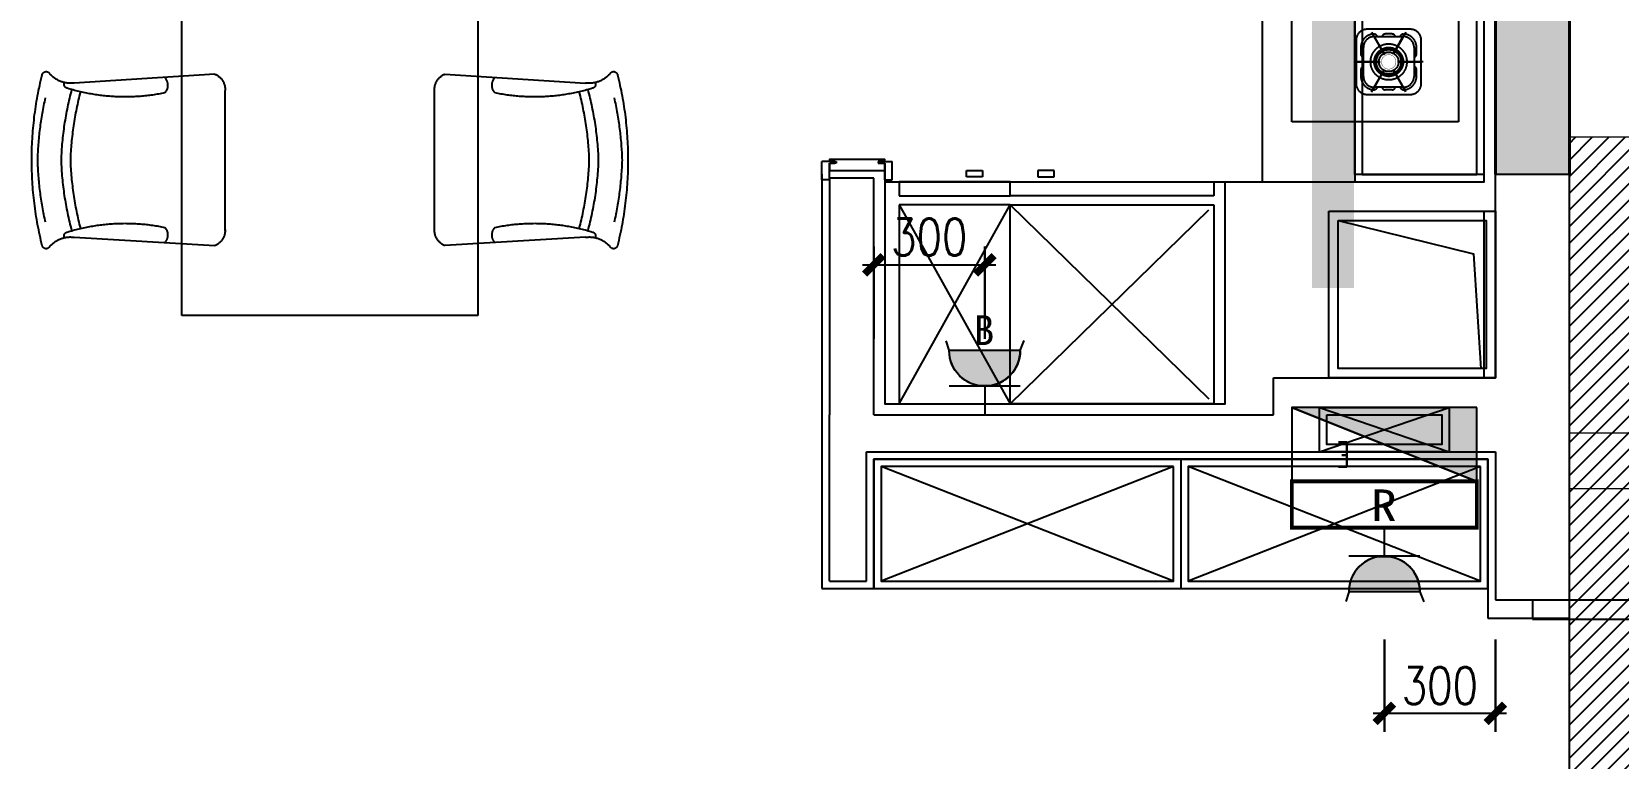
# Model space of a CAD drawing. Header units: inches. Extents: x -2597087 to 134135, y -662679 to 20000.
# Drawn here: x 14562 to 18850, y -56470 to -54506 of the extents above; entities that cross this region are included whole.
import ezdxf
from ezdxf.enums import TextEntityAlignment as Align

# ---------------------------------------------------------------- set-up
doc = ezdxf.new("R2010")
doc.units = ezdxf.units.IN
doc.header["$LTSCALE"] = 100
doc.header["$MEASUREMENT"] = 0
doc.linetypes.add('DASH', pattern=[0.35, 0.25, -0.1])
doc.linetypes.add('HIDDEN', pattern=[0.375, 0.25, -0.125])
doc.layers.get('0').update_dxf_attribs({"linetype": 'CONTINUOUS'})
doc.layers.get('Defpoints').update_dxf_attribs({"linetype": 'CONTINUOUS'})
for name, color, linetype in [('000原始墙体', 4, 'CONTINUOUS'), ('003门', 17, 'CONTINUOUS'), ('009活动家具', 157, 'CONTINUOUS'), ('010活动家具', 157, 'CONTINUOUS'), ('011 完成面', 24, 'CONTINUOUS'), ('012到顶家具', 11, 'CONTINUOUS'), ('013悬空固定不到顶家私', 142, 'CONTINUOUS'), ('014固定悬空到顶家私', 11, 'CONTINUOUS'), ('017-插座图层', 30, 'CONTINUOUS'), ('022-配电箱', 10, 'CONTINUOUS'), ('HAT【填充】', 250, 'CONTINUOUS'), ('LVTRY', 153, 'CONTINUOUS'), ('PUB_HATCH', 8, 'CONTINUOUS'), ('WALL', 7, 'CONTINUOUS'), ('插座尺寸标注', 2, 'CONTINUOUS'), ('电箱', 143, 'CONTINUOUS')]:
    doc.layers.add(name, color=color, linetype=linetype)
doc.layers.add('BALCONY', color=3, linetype='CONTINUOUS', lineweight=0)
doc.layers.add('COLUMN', color=30, linetype='CONTINUOUS', lineweight=40)
doc.styles.add('SIMPLEX', font='SIMPLEX.SHX')
doc.styles.get("Standard").update_dxf_attribs({"font": 'txt.shx', "width": 0.8, "bigfont": 'GBCBIG.shx'})
doc.styles.add('尺寸标注', font='romans.shx', dxfattribs={"width": 0.8, "bigfont": 'hztxt.shx'})
doc.styles.add('文字标注', font='')
doc.styles.get('文字标注').set_extended_font_data('SimSun')
doc.dimstyles.new('A3-50', dxfattribs={"dimscale": 50, "dimtxt": 2, "dimasz": 1, "dimexe": 1, "dimexo": 1, "dimgap": 0.5, "dimtad": 1, "dimdec": 0, "dimlfac": -50, "dimrnd": 5, "dimzin": 0, "dimdsep": 46, "dimtxsty": '尺寸标注', "dimblk": 'ARCHTICK', "dimcen": 0, "dimdle": 0.6, "dimclrd": 251, "dimclre": 251, "dimclrt": 2, "dimadec": 0, "dimazin": 0, "dimtfac": 1, "dimtdec": 0, "dimtix": 1, "dimtmove": 2, "dimatfit": 3, "dimldrblk": 'DOT', "dimfxl": 4, "dimfxlon": 1, "dimtolj": 1, "dimtzin": 0, "dimlwe": 30, "dimarcsym": 0})

# ---------------------------------------------------------------- blocks, each defined once
blk = doc.blocks.new('*U1377')
at = {"linetype": 'Continuous'}
for p, q in [((-27.1, -65.6), (-33.4, -68.3)), ((-20.5, -63.4), (-27.1, -65.6)), ((-27.1, -65.6), (-27.1, -65.6)), ((-13.8, -61.8), (-20.5, -63.4)), ((-20.5, -63.4), (-20.5, -63.4)), ((-6.9, -60.8), (-13.8, -61.8)), ((-13.8, -61.8), (-13.8, -61.8)), ((0, -60.5), (-6.9, -60.8)), ((-6.9, -60.8), (-6.9, -60.8)), ((6.9, -60.8), (0, -60.5)), ((6.9, -60.8), (6.9, -60.8)), ((6.9, -60.8), (13.8, -61.8)), ((13.8, -61.8), (13.8, -61.8)), ((13.8, -61.8), (20.5, -63.4)), ((20.5, -63.4), (20.5, -63.4)), ((20.5, -63.4), (27.1, -65.6)), ((27.1, -65.6), (27.1, -65.6)), ((27.1, -65.6), (33.4, -68.3)), ((-63.7, -95.9), (-67.1, -102)), ((-59.8, -90.2), (-63.7, -95.9)), ((-63.7, -95.9), (-63.7, -95.9)), ((-55.4, -84.9), (-59.8, -90.2)), ((-59.8, -90.2), (-59.8, -90.2)), ((-50.5, -80), (-55.4, -84.9)), ((-55.4, -84.9), (-55.4, -84.9)), ((-45.1, -75.6), (-50.5, -80)), ((-50.5, -80), (-50.5, -80)), ((-39.4, -71.7), (-45.1, -75.6)), ((-45.1, -75.6), (-45.1, -75.6)), ((-33.4, -68.3), (-39.4, -71.7)), ((-39.4, -71.7), (-39.4, -71.7)), ((-33.4, -68.3), (-33.4, -68.3)), ((33.4, -68.3), (33.4, -68.3)), ((33.4, -68.3), (39.5, -71.7)), ((39.5, -71.7), (39.5, -71.7)), ((39.5, -71.7), (45.2, -75.6)), ((45.2, -75.6), (45.2, -75.6)), ((45.2, -75.6), (50.5, -80)), ((50.5, -80), (50.5, -80)), ((50.5, -80), (55.4, -84.9)), ((55.4, -84.9), (55.4, -84.9)), ((55.4, -84.9), (59.8, -90.2)), ((59.8, -90.2), (59.8, -90.2)), ((59.8, -90.2), (63.7, -95.9)), ((63.7, -95.9), (63.7, -95.9)), ((63.7, -95.9), (67.1, -102)), ((-74.7, -128.5), (-75, -135.4)), ((-73.7, -121.6), (-74.7, -128.5)), ((-74.7, -128.5), (-74.7, -128.5)), ((-72.1, -114.9), (-73.7, -121.6)), ((-73.7, -121.6), (-73.7, -121.6)), ((-69.9, -108.3), (-72.1, -114.9)), ((-72.1, -114.9), (-72.1, -114.9)), ((-67.1, -102), (-69.9, -108.3)), ((-69.9, -108.3), (-69.9, -108.3)), ((-67.1, -102), (-67.1, -102)), ((67.1, -102), (67.1, -102)), ((67.1, -102), (69.9, -108.3)), ((69.9, -108.3), (69.9, -108.3)), ((69.9, -108.3), (72.1, -114.9)), ((72.1, -114.9), (72.1, -114.9)), ((72.1, -114.9), (73.7, -121.6)), ((73.7, -121.6), (73.7, -121.6)), ((73.7, -121.6), (74.7, -128.5)), ((74.7, -128.5), (74.7, -128.5)), ((74.7, -128.5), (75, -135.4)), ((75, -135.4), (-75, -135.4)), ((75, -135.4), (75, -135.4))]:
    blk.add_line(p, q, dxfattribs=at)
for points in [[(-27.1, -65.6), (-33.4, -68.3), (33.4, -68.3)], [(-20.5, -63.4), (-27.1, -65.6), (27.1, -65.6)], [(-27.1, -65.6), (-27.1, -65.6), (27.1, -65.6)], [(-13.8, -61.8), (-20.5, -63.4), (20.5, -63.4)], [(-20.5, -63.4), (-20.5, -63.4), (20.5, -63.4)], [(-6.9, -60.8), (-13.8, -61.8), (13.8, -61.8)], [(-13.8, -61.8), (-13.8, -61.8), (13.8, -61.8)], [(0, -60.5), (-6.9, -60.8), (6.9, -60.8)], [(-6.9, -60.8), (-6.9, -60.8), (6.9, -60.8)], [(-63.7, -95.9), (-67.1, -102), (67.1, -102)], [(-59.8, -90.2), (-63.7, -95.9), (63.7, -95.9)], [(-63.7, -95.9), (-63.7, -95.9), (63.7, -95.9)], [(-55.4, -84.9), (-59.8, -90.2), (59.8, -90.2)], [(-59.8, -90.2), (-59.8, -90.2), (59.8, -90.2)], [(-50.5, -80), (-55.4, -84.9), (55.4, -84.9)], [(-55.4, -84.9), (-55.4, -84.9), (55.4, -84.9)], [(-45.1, -75.6), (-50.5, -80), (50.5, -80)], [(-50.5, -80), (-50.5, -80), (50.5, -80)], [(-39.4, -71.7), (-45.1, -75.6), (45.2, -75.6)], [(-45.1, -75.6), (-45.1, -75.6), (45.2, -75.6)], [(-33.4, -68.3), (-39.4, -71.7), (39.5, -71.7)], [(-39.4, -71.7), (-39.4, -71.7), (39.5, -71.7)], [(-33.4, -68.3), (-33.4, -68.3), (33.4, -68.3)], [(-74.7, -128.5), (-75, -135.4), (75, -135.4)], [(-73.7, -121.6), (-74.7, -128.5), (74.7, -128.5)], [(-74.7, -128.5), (-74.7, -128.5), (74.7, -128.5)], [(-72.1, -114.9), (-73.7, -121.6), (73.7, -121.6)], [(-73.7, -121.6), (-73.7, -121.6), (73.7, -121.6)], [(-69.9, -108.3), (-72.1, -114.9), (72.1, -114.9)], [(-72.1, -114.9), (-72.1, -114.9), (72.1, -114.9)], [(-67.1, -102), (-69.9, -108.3), (69.9, -108.3)], [(-69.9, -108.3), (-69.9, -108.3), (69.9, -108.3)], [(-67.1, -102), (-67.1, -102), (67.1, -102)]]:
    blk.add_solid(points, dxfattribs=at)
at = {"linetype": 'Continuous', "extrusion": (0, 0, -1)}
for points in [[(27.1, -65.6), (-27.1, -65.6), (-27.1, -65.6)], [(27.1, -65.6), (-27.1, -65.6), (-33.4, -68.3)], [(20.5, -63.4), (-20.5, -63.4), (-20.5, -63.4)], [(20.5, -63.4), (-20.5, -63.4), (-27.1, -65.6)], [(13.8, -61.8), (-13.8, -61.8), (-13.8, -61.8)], [(13.8, -61.8), (-13.8, -61.8), (-20.5, -63.4)], [(6.9, -60.8), (-6.9, -60.8), (-6.9, -60.8)], [(6.9, -60.8), (-6.9, -60.8), (-13.8, -61.8)], [(63.7, -95.9), (-63.7, -95.9), (-63.7, -95.9)], [(63.7, -95.9), (-63.7, -95.9), (-67.1, -102)], [(59.8, -90.2), (-59.8, -90.2), (-59.8, -90.2)], [(59.8, -90.2), (-59.8, -90.2), (-63.7, -95.9)], [(55.4, -84.9), (-55.4, -84.9), (-55.4, -84.9)], [(55.4, -84.9), (-55.4, -84.9), (-59.8, -90.2)], [(50.5, -80), (-50.5, -80), (-50.5, -80)], [(50.5, -80), (-50.5, -80), (-55.4, -84.9)], [(45.1, -75.6), (-45.2, -75.6), (-45.2, -75.6)], [(45.1, -75.6), (-45.2, -75.6), (-50.5, -80)], [(39.4, -71.7), (-39.5, -71.7), (-39.5, -71.7)], [(39.4, -71.7), (-39.5, -71.7), (-45.2, -75.6)], [(33.4, -68.3), (-33.4, -68.3), (-33.4, -68.3)], [(33.4, -68.3), (-33.4, -68.3), (-39.5, -71.7)], [(74.7, -128.5), (-74.7, -128.5), (-74.7, -128.5)], [(74.7, -128.5), (-74.7, -128.5), (-75, -135.4)], [(73.7, -121.6), (-73.7, -121.6), (-73.7, -121.6)], [(73.7, -121.6), (-73.7, -121.6), (-74.7, -128.5)], [(72.1, -114.9), (-72.1, -114.9), (-72.1, -114.9)], [(72.1, -114.9), (-72.1, -114.9), (-73.7, -121.6)], [(69.9, -108.3), (-69.9, -108.3), (-69.9, -108.3)], [(69.9, -108.3), (-69.9, -108.3), (-72.1, -114.9)], [(67.1, -102), (-67.1, -102), (-67.1, -102)], [(67.1, -102), (-67.1, -102), (-69.9, -108.3)], [(75, -135.4), (-75, -135.4), (-75, -135.4)]]:
    blk.add_solid(points, dxfattribs=at)
blk = doc.blocks.new('A$C14D57D85')
for p, q in [((0, -60.5), (0, 0)), ((75, -60.5), (-75, -60.5)), ((-75, -136.2), (-81.2, -156.2)), ((75, -135.4), (-75, -135.4)), ((-75, -135.4), (-75, -136.2)), ((75, -136), (83.4, -156.6))]:
    blk.add_line(p, q)
blk.add_arc((0, -135.5), 75, 0.0968, 179.9027)
at = {"linetype": 'Continuous'}
blk.add_blockref('*U1377', (0, 0), dxfattribs=at)
at = {"color": 2, "style": '文字标注'}
blk.add_attdef('F', text='', height=62.7, dxfattribs=at).set_placement((-19.2, -207.1), (25.6, -207.1), align=Align.ALIGNED)
blk = doc.blocks.new('_ArchTick')
at = {"color": 0, "linetype": 'ByBlock', "const_width": 0.4}
blk.add_lwpolyline([(-0.5, -0.5), (0.5, 0.5)], dxfattribs=at)
blk = doc.blocks.new('*D1431')
at = {"layer": 'Defpoints', "color": 0, "transparency": 16777216}
for p in [(1591.3, -53530.4), (1291.3, -53935.7), (1591.3, -53935.7)]:
    blk.add_point(p, dxfattribs=at)
at = {"layer": '插座尺寸标注', "color": 251, "lineweight": 30, "transparency": 16777216}
for p, q in [((1291.3, -53730.4), (1291.3, -53480.4)), ((1591.3, -53730.4), (1591.3, -53480.4))]:
    blk.add_line(p, q, dxfattribs=at)
at = {"layer": '插座尺寸标注', "color": 251, "lineweight": -2, "transparency": 16777216}
blk.add_line((1261.3, -53530.4), (1621.3, -53530.4), dxfattribs=at)
at = {"layer": '插座尺寸标注', "color": 251, "lineweight": -2, "transparency": 16777216, "xscale": 50, "yscale": 50, "zscale": 50, "rotation": 180}
blk.add_blockref('_ArchTick', (1291.3, -53530.4), dxfattribs=at)
at = {"layer": '插座尺寸标注', "color": 251, "lineweight": -2, "transparency": 16777216, "xscale": 50, "yscale": 50, "zscale": 50}
blk.add_blockref('_ArchTick', (1591.3, -53530.4), dxfattribs=at)
at = {"layer": '插座尺寸标注', "color": 2, "transparency": 16777216, "insert": (1441.3, -53455.4), "char_height": 100, "attachment_point": 5, "style": '尺寸标注'}
blk.add_mtext('\\A1;300', dxfattribs=at)
blk = doc.blocks.new('_Dot')
at = {"color": 0, "linetype": 'ByBlock', "lineweight": -2}
blk.add_line((-0.5, 0), (-1, 0), dxfattribs=at)
at = {"color": 0, "linetype": 'ByBlock', "const_width": 0.5}
blk.add_lwpolyline([(-0.25, 0, 1), (0.25, 0, 1)], format="xyb", close=True, dxfattribs=at)
blk = doc.blocks.new('*D1432')
at = {"layer": 'Defpoints', "color": 0, "transparency": 16777216}
for p in [(2971.3, -54035.7), (2671.3, -54240.6), (2671.3, -54742.8)]:
    blk.add_point(p, dxfattribs=at)
at = {"layer": '插座尺寸标注', "color": 251, "lineweight": 30, "transparency": 16777216}
for p, q in [((2671.3, -54542.8), (2671.3, -54792.8)), ((2971.3, -54542.8), (2971.3, -54792.8))]:
    blk.add_line(p, q, dxfattribs=at)
at = {"layer": '插座尺寸标注', "color": 251, "lineweight": -2, "transparency": 16777216}
blk.add_line((3001.3, -54742.8), (2641.3, -54742.8), dxfattribs=at)
at = {"layer": '插座尺寸标注', "color": 251, "lineweight": -2, "transparency": 16777216, "xscale": 50, "yscale": 50, "zscale": 50, "rotation": 180}
blk.add_blockref('_ArchTick', (2671.3, -54742.8), dxfattribs=at)
at = {"layer": '插座尺寸标注', "color": 251, "lineweight": -2, "transparency": 16777216, "xscale": 50, "yscale": 50, "zscale": 50}
blk.add_blockref('_ArchTick', (2971.3, -54742.8), dxfattribs=at)
at = {"layer": '插座尺寸标注', "color": 2, "transparency": 16777216, "insert": (2821.3, -54667.8), "char_height": 100, "attachment_point": 5, "style": '尺寸标注'}
blk.add_mtext('\\A1;300', dxfattribs=at)
blk = doc.blocks.new('A$C707D7B48')
at = {"layer": '电箱'}
for p, q in [((0, 0), (350, 120)), ((0, 120), (350, 0))]:
    blk.add_line(p, q, dxfattribs=at)
for points in [[(0, 0), (350, 0), (350, 120), (0, 120)], [(0, 0), (350, 0), (350, 120), (0, 120)], [(20, 20), (330, 20), (330, 100), (20, 100)]]:
    blk.add_lwpolyline(points, close=True, dxfattribs=at)
blk = doc.blocks.new('$DorLib2D$00000001')
for p, q in [((0.45, 0.975), (0.5, 0.975)), ((0.45, 0), (0.45, 0.975)), ((0.5, 0), (0.5, 0.975)), ((0.5, 0), (0.45, 0))]:
    blk.add_line(p, q)
at = {"lineweight": 13}
blk.add_arc((0.475, 0), 0.975, 91.4693, 180, dxfattribs=at)
blk = doc.blocks.new('www31111')
at = {"layer": '010活动家具', "color": 251, "linetype": 'HIDDEN', "ltscale": 30}
for p, q in [((157092, -7366.6), (157392, -6829.1)), ((157092, -6829.1), (157392, -7366.6)), ((157392, -6829.1), (157942, -7366.6)), ((157392, -7366.6), (157942, -6829.1))]:
    blk.add_line(p, q, dxfattribs=at)
at = {"layer": '010活动家具', "linetype": 'HIDDEN', "ltscale": 30}
for points in [[(157092, -6766.6), (157092, -6804.8), (157392, -6804.8), (157392, -6766.6)], [(157317.3, -6753.4), (157273.5, -6753.4), (157273.5, -6735.9), (157317.3, -6735.9)], [(157942, -6766.6), (157942, -6804.8), (157392, -6804.8), (157392, -6766.6)], [(157466.7, -6753.4), (157510.6, -6753.4), (157510.6, -6735.9), (157466.7, -6735.9)], [(157092, -6829.1), (157092, -7366.6), (157392, -7366.6), (157392, -6829.1)], [(157942, -6829.1), (157942, -7366.6), (157392, -7366.6), (157392, -6829.1)]]:
    blk.add_lwpolyline(points, close=True, dxfattribs=at)
blk = doc.blocks.new('A$C16493B35')
at = {"layer": '009活动家具', "color": 251, "linetype": 'DASH', "ltscale": 200}
for p, q in [((151.8, -156.4), (186.5, -216.6)), ((184.1, -212.4), (154.3, -160.7)), ((207.6, -161.6), (189, -161.6)), ((244.8, -156.4), (210, -216.6)), ((212.5, -212.4), (242.3, -160.7)), ((105.3, -236.9), (174.8, -236.9)), ((169.9, -236.9), (110.2, -236.9)), ((151.8, -317.4), (186.5, -257.3)), ((244.8, -317.4), (210, -257.3)), ((291.3, -236.9), (221.8, -236.9)), ((226.7, -236.9), (286.4, -236.9)), ((184.1, -261.5), (154.3, -313.2)), ((212.5, -261.5), (242.3, -313.2)), ((207.6, -312.3), (189, -312.3)), ((151.8, -582.6), (186.5, -642.7)), ((184.1, -638.5), (154.3, -586.8)), ((207.6, -587.7), (189, -587.7)), ((244.8, -582.6), (210, -642.7)), ((212.5, -638.5), (242.3, -586.8)), ((105.3, -663.1), (174.8, -663.1)), ((169.9, -663.1), (110.2, -663.1)), ((151.8, -743.6), (186.5, -683.4)), ((244.8, -743.6), (210, -683.4)), ((291.3, -663.1), (221.8, -663.1)), ((226.7, -663.1), (286.4, -663.1)), ((184.1, -687.6), (154.3, -739.3)), ((212.5, -687.6), (242.3, -739.3)), ((207.6, -738.4), (189, -738.4))]:
    blk.add_line(p, q, dxfattribs=at)
at = {"layer": '009活动家具', "linetype": 'DASH', "ltscale": 200}
blk.add_lwpolyline([(386.5, -825), (-63.5, -825), (-63.5, -75), (386.5, -75)], close=True, dxfattribs=at)
for points in [[(257, -148.9, -0.414214), (286.4, -178.2), (286.4, -295.6, -0.414214), (257, -325), (139.6, -325, -0.414214), (110.2, -295.6), (110.2, -178.2, -0.414214), (139.6, -148.9)], [(257, -751.1, 0.414214), (286.4, -721.8), (286.4, -604.4, 0.414214), (257, -575), (139.6, -575, 0.414214), (110.2, -604.4), (110.2, -721.8, 0.414214), (139.6, -751.1)]]:
    blk.add_lwpolyline(points, format="xyb", close=True, dxfattribs=at)
at = {"layer": '009活动家具', "color": 251, "linetype": 'DASH', "ltscale": 200}
for points in [[(129.8, -224.7, -0.359638), (122.9, -215.9), (122.9, -197.8, -0.414214), (159.1, -161.6, -0.251251), (168, -168.4)], [(228.6, -168.4, -0.251251), (237.4, -161.6, -0.414214), (273.6, -197.8), (273.6, -215.9, -0.036806), (266.8, -324.7)], [(168, -305.4, -0.251251), (159.1, -312.3, -0.414214), (122.9, -276.1), (122.9, -276.1), (122.9, -258, -0.359638), (129.8, -249.2, -0.359638)], [(168, -594.6, 0.251251), (159.1, -587.7, 0.414214), (122.9, -623.9), (122.9, -623.9), (122.9, -642, 0.359638), (129.8, -650.8, 0.359638)], [(266.8, -650.8, 0.359638), (273.6, -642), (273.6, -623.9, 0.414214), (237.4, -587.7, 0.251251), (228.6, -594.6)], [(129.8, -675.3, 0.359638), (122.9, -684.1), (122.9, -702.2, 0.414214), (159.1, -738.4, 0.251251), (168, -731.6)], [(228.6, -731.6, 0.251251), (237.4, -738.4, 0.414214), (273.6, -702.2), (273.6, -684.1, 0.359638), (266.8, -675.3)]]:
    blk.add_lwpolyline(points, format="xyb", dxfattribs=at)
for points in [[(237.4, -168.4), (159.1, -168.4, 0.414214), (129.8, -197.8), (129.8, -276.1, 0.414214), (159.1, -305.4), (237.4, -305.4, 0.414214), (266.8, -276.1), (266.8, -197.8, 0.414214)], [(237.4, -731.6), (159.1, -731.6, -0.414214), (129.8, -702.2), (129.8, -623.9, -0.414214), (159.1, -594.6), (237.4, -594.6, -0.414214), (266.8, -623.9), (266.8, -702.2, -0.414214)]]:
    blk.add_lwpolyline(points, format="xyb", close=True, dxfattribs=at)
at = {"layer": '009活动家具', "color": 251, "linetype": 'DASH', "ltscale": 200, "const_width": 0.979}
for points in [[(184.1, -212.4), (154.3, -160.7)], [(212.5, -212.4), (242.3, -160.7)], [(169.9, -236.9), (110.2, -236.9)], [(226.7, -236.9), (286.4, -236.9)], [(184.1, -261.5), (154.3, -313.2)], [(212.5, -261.5), (242.3, -313.2)], [(184.1, -638.5), (154.3, -586.8)], [(212.5, -638.5), (242.3, -586.8)], [(169.9, -663.1), (110.2, -663.1)], [(226.7, -663.1), (286.4, -663.1)], [(184.1, -687.6), (154.3, -739.3)], [(212.5, -687.6), (242.3, -739.3)]]:
    blk.add_lwpolyline(points, dxfattribs=at)
for points in [[(198.3, -217.4, 1), (198.3, -256.5, 1), (198.3, -217.4, 1)], [(198.3, -682.6, -1), (198.3, -643.5, -1), (198.3, -682.6, -1)]]:
    blk.add_lwpolyline(points, format="xyb", dxfattribs=at)
at = {"layer": '009活动家具', "color": 251, "linetype": 'DASH', "ltscale": 200}
for centre, radius in [((198.3, -236.9), 48.9), ((198.3, -236.9), 39.1), ((198.3, -236.9), 36.2), ((198.3, -236.9), 33.3), ((198.3, -236.9), 26.4), ((198.3, -663.1), 48.9), ((198.3, -663.1), 39.1), ((198.3, -663.1), 36.2), ((198.3, -663.1), 33.3), ((198.3, -663.1), 26.4)]:
    blk.add_circle(centre, radius, dxfattribs=at)
at = {"layer": '009活动家具', "linetype": 'DASH', "ltscale": 200}
for centre, radius in [((34.9, -410.1), 15.9), ((34.9, -410.1), 4.33), ((34.9, -489.9), 15.9), ((34.9, -489.9), 4.33)]:
    blk.add_circle(centre, radius, dxfattribs=at)
at = {"layer": '009活动家具', "color": 251, "linetype": 'DASH', "ltscale": 200}
for centre, start, end in [((188.7, -170.3), 88.3139, 167.436), ((207.8, -170.3), 12.564, 91.686), ((188.7, -303.5), 192.564, 271.6861), ((207.8, -303.5), 268.314, 347.436), ((188.7, -596.5), 88.3139, 167.436), ((207.8, -596.5), 12.564, 91.686), ((188.7, -729.7), 192.564, 271.6861), ((207.8, -729.7), 268.314, 347.436)]:
    blk.add_arc(centre, 8.76, start, end, dxfattribs=at)
at = {"layer": '009活动家具', "linetype": 'DASH', "ltscale": 200, "text_generation_flag": 4}
blk.add_text('haier', height=26, rotation=90, dxfattribs=at).set_placement((70.4, -488.8))
blk = doc.blocks.new('dfsdfds')
at = {"layer": '011 完成面'}
for p, q in [((46599.5, 32380.8), (46579.5, 32380.8)), ((46579.5, 32380.8), (46579.5, 32330.8)), ((46599.5, 32380.8), (46599.5, 32335.8)), ((46749.5, 32380.8), (46749.5, 32335.8)), ((46749.5, 32380.8), (46769.5, 32380.8)), ((46769.5, 32380.8), (46769.5, 32330.8)), ((46599.5, 32335.8), (46614.5, 32335.8)), ((46617.5, 32335.8), (46599.5, 32335.8)), ((46614.5, 32335.8), (46614.5, 32330.8)), ((46617.5, 32330.8), (46617.5, 32335.8)), ((46731.5, 32330.8), (46731.5, 32335.8)), ((46731.5, 32335.8), (46749.5, 32335.8)), ((46749.5, 32335.8), (46734.5, 32335.8)), ((46749.5, 32335.8), (46734.5, 32335.8)), ((46734.5, 32335.8), (46734.5, 32330.8)), ((46749.5, 32335.8), (46749.5, 32365.3)), ((46614.5, 32330.8), (46579.5, 32330.8)), ((46599.5, 32330.8), (46617.5, 32330.8)), ((46748.9, 32330.8), (46731.5, 32330.8)), ((46734.5, 32330.8), (46769.5, 32330.8))]:
    blk.add_line(p, q, dxfattribs=at)
for points in [[(46599.5, 32335.8), (46599.5, 32355.8), (46749.5, 32355.8)], [(46749.5, 32330.8), (46749.5, 32325.8), (46730.1, 32325.8), (46730.1, 32325.8), (46599.5, 32325.8), (46599.5, 32330.8)], [(46599.5, 32325.8), (46599.5, 32330.8)]]:
    blk.add_lwpolyline(points, dxfattribs=at)
blk = doc.blocks.new('33332212333')
at = {"layer": '009活动家具', "linetype": 'DASH', "ltscale": 200}
for p, q in [((72354.2, 2759.4), (72331.5, 2378.7)), ((72795.1, 2378.7), (72771, 2759.4)), ((73642.7, 2468.2), (72142.7, 2468.2)), ((72142.7, 2468.2), (72142.7, 1668.2)), ((73642.7, 1668.2), (73642.7, 2468.2)), ((72370.9, 2351.2), (72751.1, 2351.2)), ((72370.9, 1785.2), (72751.1, 1785.2)), ((72354.2, 1377), (72331.5, 1757.7)), ((72795.1, 1757.7), (72771, 1377)), ((72142.7, 1668.2), (73642.7, 1668.2))]:
    blk.add_line(p, q, dxfattribs=at)
for points in [[(73414.5, 2351.2), (73034.3, 2351.2, -0.313454), (72990.3, 2378.7), (73014.4, 2759.4, 0.259493), (72988.2, 2825.9, -0.672201), (72992.2, 2845.8, -0.122409), (73454.5, 2845.5, -0.635246), (73457.4, 2825.9, 0.259493), (73431.2, 2759.4), (73454, 2378.7, -0.313454), (73410, 2351.2)], [(73414.5, 1785.2), (73034.3, 1785.2, 0.313454), (72990.3, 1757.7), (73014.4, 1377, -0.259493), (72988.2, 1310.5, 0.672201), (72992.2, 1290.6, 0.122409), (73454.5, 1290.9, 0.635246), (73457.4, 1310.5, -0.259493), (73431.2, 1377), (73454, 1757.7, 0.313454), (73410, 1785.2)]]:
    blk.add_lwpolyline(points, format="xyb", dxfattribs=at)
for centre, radius, start, end in [((72562.6, 1915.5), 958.4, 76.076, 103.9913), ((72334, 2835), 10.9, 106.8449, 236.5473), ((72590.7, 1959.9), 898.4, 91.7931, 102.62), ((72534.5, 1959.9), 898.4, 77.38, 88.2069), ((72791.1, 2835), 10.9, 303.4527, 79.0888), ((73250.9, 1959.9), 898.4, 91.7931, 102.62), ((73194.7, 1959.9), 898.4, 77.38, 88.2069), ((72281.3, 2769.1), 73.5, 352.4143, 50.6024), ((72591.4, 1955.8), 838.5, 91.9703, 105.1634), ((72533.8, 1955.8), 838.5, 74.8366, 88.0297), ((72843.8, 2769.1), 73.5, 129.3976, 187.5857), ((73251.6, 1955.8), 838.5, 91.9703, 105.1634), ((73194, 1955.8), 838.5, 74.8366, 88.0297), ((72357.8, 2775.7), 10.8, 12.6605, 116.2125), ((72357.8, 2775.7), 10.8, 12.6605, 116.2125), ((71858.9, 2621.6), 532.8, 348.4214, 17.0715), ((72591.4, 1930.6), 838.5, 91.9703, 104.739), ((72533.8, 1930.6), 838.5, 75.261, 88.0297), ((73266.2, 2621.6), 532.8, 162.9285, 191.5786), ((72767.4, 2775.7), 10.8, 63.7875, 167.3395), ((72767.4, 2775.7), 10.8, 63.7875, 167.3395), ((73018, 2775.7), 10.8, 12.6605, 116.2125), ((73018, 2775.7), 10.8, 12.6605, 116.2125), ((72519.2, 2621.6), 532.8, 348.4214, 17.0715), ((73251.6, 1930.6), 838.5, 91.9703, 104.739), ((73194, 1930.6), 838.5, 75.261, 88.0297), ((73926.5, 2621.6), 532.8, 162.9285, 191.5786), ((73427.6, 2775.7), 10.8, 63.7875, 167.3395), ((73427.6, 2775.7), 10.8, 63.7875, 167.3395), ((72360.3, 2537), 30.4, 228.1016, 312.7108), ((72764.9, 2537), 30.4, 227.2892, 311.8984), ((73020.5, 2537), 30.4, 228.1016, 312.7108), ((73425.1, 2537), 30.4, 227.2892, 311.8984), ((72373.2, 2396.6), 45.4, 203.2127, 272.8279), ((72753.4, 2396.6), 45.4, 267.1721, 336.7873), ((72373.2, 1739.8), 45.4, 87.1721, 156.7873), ((72753.4, 1739.8), 45.4, 23.2127, 92.8279), ((72360.3, 1599.4), 30.4, 47.2892, 131.8984), ((72764.9, 1599.4), 30.4, 48.1016, 132.7108), ((73020.5, 1599.4), 30.4, 47.2892, 131.8984), ((73425.1, 1599.4), 30.4, 48.1016, 132.7108), ((71858.9, 1514.8), 532.8, 342.9285, 11.5786), ((73266.2, 1514.8), 532.8, 168.4214, 197.0715), ((72519.2, 1514.8), 532.8, 342.9285, 11.5786), ((73926.5, 1514.8), 532.8, 168.4214, 197.0715), ((72281.3, 1367.3), 73.5, 309.3976, 7.5857), ((72591.4, 2205.8), 838.5, 255.261, 268.0297), ((72533.8, 2205.8), 838.5, 271.9703, 284.739), ((72843.8, 1367.3), 73.5, 172.4143, 230.6024), ((73251.6, 2205.8), 838.5, 255.261, 268.0297), ((73194, 2205.8), 838.5, 271.9703, 284.739), ((72357.8, 1360.7), 10.8, 243.7875, 347.3395), ((72357.8, 1360.7), 10.8, 243.7875, 347.3395), ((72591.4, 2180.6), 838.5, 254.8366, 268.0297), ((72533.8, 2180.6), 838.5, 271.9703, 285.1634), ((72767.4, 1360.7), 10.8, 192.6605, 296.2125), ((72767.4, 1360.7), 10.8, 192.6605, 296.2125), ((73018, 1360.7), 10.8, 243.7875, 347.3395), ((73018, 1360.7), 10.8, 243.7875, 347.3395), ((73251.6, 2180.6), 838.5, 254.8366, 268.0297), ((73194, 2180.6), 838.5, 271.9703, 285.1634), ((73427.6, 1360.7), 10.8, 192.6605, 296.2125), ((73427.6, 1360.7), 10.8, 192.6605, 296.2125), ((72334, 1301.4), 10.9, 123.4527, 253.1551), ((72562.6, 2220.9), 958.4, 256.0087, 283.924), ((72590.7, 2176.5), 898.4, 257.38, 268.2069), ((72534.5, 2176.5), 898.4, 271.7931, 282.62), ((72791.1, 1301.4), 10.9, 280.9112, 56.5473), ((73250.9, 2176.5), 898.4, 257.38, 268.2069), ((73194.7, 2176.5), 898.4, 271.7931, 282.62)]:
    blk.add_arc(centre, radius, start, end, dxfattribs=at)
blk = doc.blocks.new('A$C4324436E')
at = {"const_width": 8.48}
blk.add_lwpolyline([(4.2, 29.9), (404.3, 29.9), (404.3, 129.9), (4.2, 129.9)], close=True, dxfattribs=at)
at = {"color": 50, "style": '文字标注', "width": 1.2}
blk.add_text('R', height=67.9, dxfattribs=at).set_placement((175.5, 44.5))
blk = doc.blocks.new('*U1375')
at = {"linetype": 'Continuous'}
for p, q in [((0, 140), (0, 0)), ((350, 0), (0, 140))]:
    blk.add_line(p, q, dxfattribs=at)
blk.add_solid([(0, 140), (0, 0), (350, 0)], dxfattribs=at)
blk = doc.blocks.new('A$C6CD01F43')
blk.add_line((0, 140), (350, 0))
blk.add_lwpolyline([(0, 0), (350, 0), (350, 140), (0, 140)], close=True)
at = {"linetype": 'Continuous'}
blk.add_blockref('*U1375', (0, 0), dxfattribs=at)
at = {"color": 2, "style": 'SIMPLEX', "width": 0.6}
blk.add_text('E', height=46.8, dxfattribs=at).set_placement((241.1, 65.8))
blk = doc.blocks.new('SAFDAGSADF')
at = {"layer": '014固定悬空到顶家私'}
for points in [[(3458.7, -53305.7), (3808.7, -53305.7), (3808.7, -51215.7), (3458.7, -51215.7)], [(3808.7, -51235.7), (3458.7, -51235.7), (3458.7, -51215.7), (3808.7, -51215.7)], [(3478.7, -51235.7), (3458.7, -51235.7), (3458.7, -51738.2), (3478.7, -51738.2)], [(3478.7, -52260.7), (3458.7, -52260.7), (3458.7, -51738.2), (3478.7, -51738.2)], [(3788.7, -51728.2), (3478.7, -51728.2), (3478.7, -51748.2), (3788.7, -51748.2)], [(3478.7, -52260.7), (3458.7, -52260.7), (3458.7, -52783.2), (3478.7, -52783.2)], [(3788.7, -52250.7), (3478.7, -52250.7), (3478.7, -52270.7), (3788.7, -52270.7)], [(3478.7, -53285.7), (3458.7, -53285.7), (3458.7, -52783.2), (3478.7, -52783.2)], [(3788.7, -52773.2), (3478.7, -52773.2), (3478.7, -52793.2), (3788.7, -52793.2)], [(3808.7, -53285.7), (3458.7, -53285.7), (3458.7, -53305.7), (3808.7, -53305.7)]]:
    blk.add_lwpolyline(points, close=True, dxfattribs=at)
at = {"layer": '014固定悬空到顶家私', "color": 251}
blk.add_lwpolyline([(3478.7, -53285.7), (3788.7, -53285.7), (3788.7, -51235.7), (3478.7, -51235.7)], close=True, dxfattribs=at)
blk = doc.blocks.new('A$C021D4E37')
at = {"layer": 'HAT【填充】'}
h = blk.add_hatch(dxfattribs=at)
h.set_pattern_fill('木截面', color=8, scale=120, angle=45, style=0)
h.set_pattern_definition([(45, (12097.11300173972, 55359.11342630169), (1, 1), [])])
h.paths.add_polyline_path([(14572.743, 5466.218), (14572.743, 1766.291), (14686.359, 1766.291), (14686.359, 5466.218)])
h = blk.add_hatch(dxfattribs=at)
h.set_pattern_fill('ANSI31', color=250, scale=10, style=0)
h.set_pattern_definition([(45, (12097.113, 55359.113), (-22.45064, 22.45064), [])])
h.paths.add_polyline_path([(15268.417, 2173.462), (15268.417, -3767.756), (18327.222, -3767.756), (18327.222, 2173.462)])
at = {"layer": 'PUB_HATCH'}
blk.add_hatch(color=250, dxfattribs=at).paths.add_polyline_path([(15268.417, 2073.462), (15268.417, 4373.462), (14468.417, 4373.462), (14468.417, 4173.462), (15068.417, 4173.462), (15068.417, 2073.462)])
at = {"layer": '000原始墙体', "color": 251, "elevation": 0.183}
blk.add_lwpolyline([(14643.417, 1948.462), (15009.121, 1858.296), (15029.532, 1548.462)], dxfattribs=at)
at = {"layer": '003门'}
blk.add_line((15268.417, -126.538), (15268.417, 923.462), dxfattribs=at)
at = {"layer": '011 完成面'}
for p, q in [((15038.417, 2053.462), (15038.417, 4143.462)), ((13248.417, 2073.462), (13248.417, 953.462)), ((15038.417, 1523.462), (15038.417, 1973.462)), ((13248.417, 953.462), (13388.417, 953.462)), ((15048.417, 953.462), (15048.417, 873.462)), ((15268.417, 873.462), (15268.417, 923.462)), ((15048.417, 873.462), (15268.417, 873.462))]:
    blk.add_line(p, q, dxfattribs=at)
for points in [[(13418.417, 2073.462), (13418.417, 1453.462), (14338.417, 1453.462), (14338.417, 1553.462), (14338.417, 1553.462), (14338.417, 2053.462), (15038.417, 2053.462)], [(13388.417, 953.462), (13388.417, 1303.462), (15048.417, 1303.462), (15048.417, 953.462)]]:
    blk.add_lwpolyline(points, dxfattribs=at)
at = {"layer": '012到顶家具'}
for p, q in [((13418.417, 2053.462), (14338.417, 2053.462)), ((14218.417, 1303.462), (14218.417, 953.462))]:
    blk.add_line(p, q, dxfattribs=at)
at = {"layer": '012到顶家具', "color": 250, "linetype": 'HIDDEN', "ltscale": 200}
for p, q in [((14198.417, 1283.462), (13408.417, 973.462)), ((14198.417, 973.462), (13408.417, 1283.462)), ((15028.417, 1283.462), (14238.417, 973.462)), ((15028.417, 973.462), (14238.417, 1283.462))]:
    blk.add_line(p, q, dxfattribs=at)
at = {"layer": '012到顶家具'}
blk.add_lwpolyline([(15048.417, 1303.462), (13388.417, 1303.462), (13388.417, 953.462), (15048.417, 953.462)], close=True, dxfattribs=at)
at = {"layer": '012到顶家具', "color": 251}
for points in [[(14198.417, 1283.462), (13408.417, 1283.462), (13408.417, 973.462), (14198.417, 973.462)], [(15028.417, 1283.462), (14238.417, 1283.462), (14238.417, 973.462), (15028.417, 973.462)]]:
    blk.add_lwpolyline(points, close=True, dxfattribs=at)
at = {"layer": '013悬空固定不到顶家私', "lineweight": -2}
blk.add_line((14438.417, 4143.462), (14438.417, 2053.462), dxfattribs=at)
at = {"layer": 'BALCONY'}
for points in [[(18318.417, 1773.462), (18318.417, 2173.462), (15268.417, 2173.462)], [(17168.417, 1373.462), (15268.417, 1373.462)], [(17168.417, 1223.462), (15268.417, 1223.462)]]:
    blk.add_lwpolyline(points, dxfattribs=at)
at = {"layer": 'COLUMN'}
for p, q in [((15268.417, 2073.462), (15268.417, 4373.462)), ((15068.417, 4173.462), (15068.417, 2073.462))]:
    blk.add_line(p, q, dxfattribs=at)
at = {"layer": 'LVTRY'}
for points in [[(14618.417, 1973.462), (15068.417, 1973.462), (15068.417, 1523.462), (14618.417, 1523.462)], [(14643.417, 1948.462), (15043.417, 1948.462), (15043.417, 1548.462), (14643.417, 1548.462)]]:
    blk.add_lwpolyline(points, close=True, dxfattribs=at)
at = {"layer": 'WALL'}
for p, q in [((15268.417, 1373.462), (15268.417, 4273.462)), ((15068.417, 1523.462), (15068.417, 4173.462)), ((13388.417, 2063.462), (13268.417, 2063.462)), ((13268.417, 2063.462), (13268.417, 1423.462)), ((13388.417, 1423.462), (13388.417, 2063.462)), ((15068.417, 2073.462), (15268.417, 2073.462)), ((14468.417, 1423.462), (14468.417, 1523.462)), ((14468.417, 1523.462), (15068.417, 1523.462)), ((13268.417, 973.462), (13268.417, 1423.462)), ((13388.417, 1423.462), (14468.417, 1423.462)), ((15268.417, 923.462), (15268.417, 1373.462)), ((13368.417, 1323.462), (14368.417, 1323.462)), ((13368.417, 973.462), (13368.417, 1323.462)), ((14368.417, 1323.462), (15068.417, 1323.462)), ((15068.417, 1323.462), (15068.417, 923.462)), ((13268.417, 973.462), (13368.417, 973.462)), ((15068.417, 923.462), (15268.417, 923.462))]:
    blk.add_line(p, q, dxfattribs=at)
at = {"xscale": -1, "rotation": 180}
blk.add_blockref('dfsdfds', (-33331.086, 34439.28), dxfattribs=at)
at = {"layer": '003门', "xscale": -1050, "yscale": 1050, "zscale": 1050, "rotation": 270}
blk.add_blockref('$DorLib2D$00000001', (15168.417, 398.462), dxfattribs=at)
at = {"layer": '009活动家具', "linetype": 'DASH', "ltscale": 200, "xscale": -1, "rotation": 270}
blk.add_blockref('33332212333', (9850.218, -70450.729), dxfattribs=at)
at = {"layer": '009活动家具'}
for name, p in [('A$C16493B35', (14581.906, 3040.5)), ('www31111', (-143634.737, 8820.059))]:
    blk.add_blockref(name, p, dxfattribs=at)
at = {"layer": '014固定悬空到顶家私'}
blk.add_blockref('SAFDAGSADF', (11229.738, 55359.113), dxfattribs=at)
at = {"layer": '017-插座图层', "color": 65}
ref = blk.add_blockref('A$C14D57D85', (13688.417, 1423.462), dxfattribs=dict(at, xscale=-1.279999999969736, yscale=1.28000000006068, zscale=1.28, rotation=180))
ref.add_attrib('F', 'B', dxfattribs={"layer": '0', "color": 2, "height": 80.643, "style": '文字标注'}).set_placement((13686.644, 1611.948), align=Align.CENTER)
at = {"layer": '017-插座图层', "color": 65, "xscale": 1.279999999969736, "yscale": 1.279999999969736, "zscale": 1.279999999969736}
blk.add_blockref('A$C14D57D85', (14768.417, 1118.473), dxfattribs=at)
at = {"layer": '022-配电箱', "xscale": 1.428571428571484, "yscale": 1.428571428571484, "zscale": 1.428571428571484, "rotation": 180}
blk.add_blockref('A$C6CD01F43', (15018.418, 1443.461), dxfattribs=at)
at = {"layer": '022-配电箱', "xscale": 1.249884050958886, "yscale": 1.249884050958886, "zscale": 1.249884050958886}
blk.add_blockref('A$C4324436E', (14513.116, 1081.056), dxfattribs=at)
at = {"layer": '电箱', "extrusion": (0, 0, -1), "zscale": -1, "rotation": 180}
blk.add_blockref('A$C707D7B48', (-14593.418, 1443.462), dxfattribs=at)
at = {"layer": '插座尺寸标注'}
for base, p1, p2, picture, middle in [((13688.417, 1828.712), (13388.417, 1423.462), (13688.417, 1423.462), '*D1431', (13538.417, 1903.712)), ((14768.417, 616.279), (15068.417, 1323.462), (14768.417, 1118.473), '*D1432', (14918.417, 691.279))]:
    dim = blk.add_linear_dim(base=base, p1=p1, p2=p2, dimstyle='A3-50', dxfattribs=at)
    dim.commit()
    dim.dimension.update_dxf_attribs({"geometry": picture, "text_midpoint": middle, "insert": (12097.113, 55359.113)})

msp = doc.modelspace()

# ---------------------------------------------------------------- block references
msp.add_blockref('A$C021D4E37', (3449.477, -56965.288))

doc.saveas('drawing.dxf')
